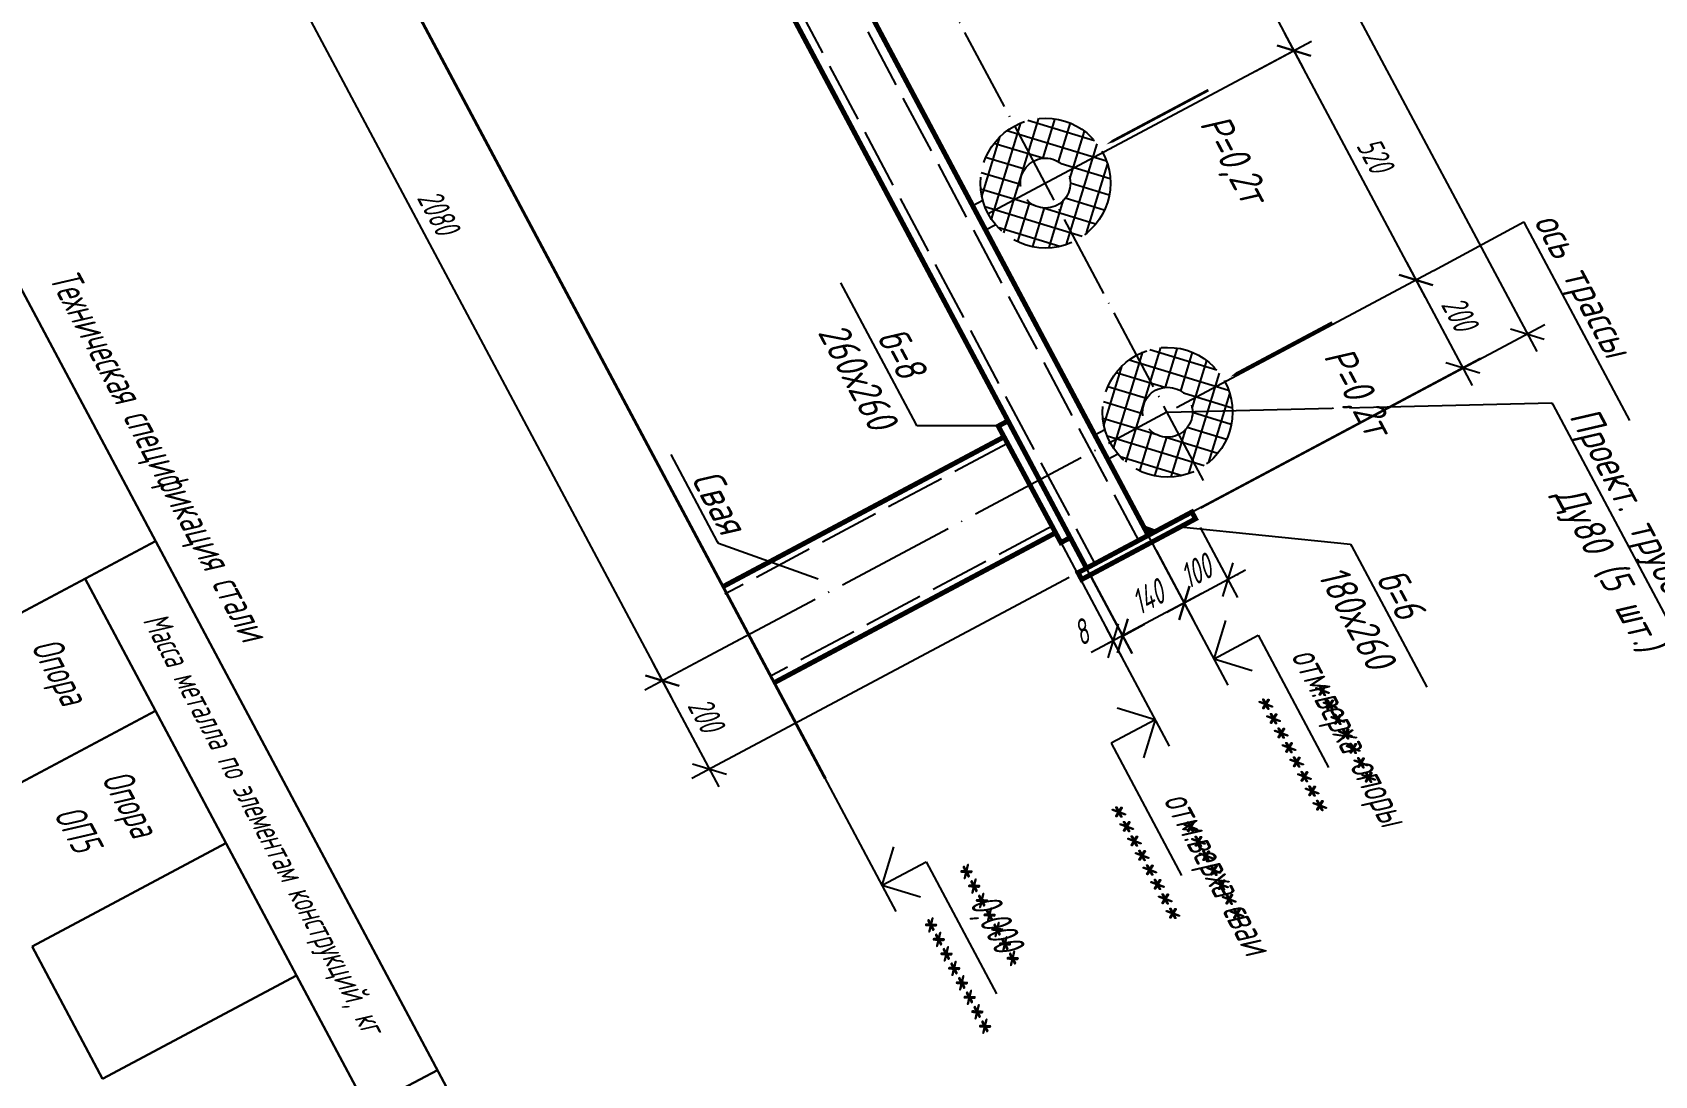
# Model space of a CAD drawing. Extents: x 5370511 to 5386565, y 1010429 to 1053793.
# Drawn here: x 5378869.3 to 5379031.8, y 1040820.3 to 1040924.8 of the extents above; entities that cross this region are included whole.
import ezdxf
from ezdxf import colors
from ezdxf.entities.mleader import LeaderData, LeaderLine
from ezdxf.enums import TextEntityAlignment as Align
from ezdxf.math import Vec2, Vec3

# ---------------------------------------------------------------- set-up
doc = ezdxf.new("R2010")
doc.units = 0
doc.header["$PDMODE"] = 32
doc.header["$PDSIZE"] = 0.3
doc.linetypes.add('ACAD_ISO02W100', pattern=[15, 12, -3])
doc.linetypes.add('ACAD_ISO04W100', pattern=[30, 24, -3, 0, -3])
doc.layers.get('0').update_dxf_attribs({"linetype": 'CONTINUOUS'})
doc.layers.get('DEFPOINTS').update_dxf_attribs({"linetype": 'CONTINUOUS'})
doc.layers.add('Строения', color=7, linetype='CONTINUOUS')
doc.styles.add('ГОСТ_НИПИ', font='gost_nipi.shx', dxfattribs={"oblique": 15})
doc.styles.add('ГОСТ_НИПИ_разм', font='gost_nipi.shx', dxfattribs={"width": 0.8, "oblique": 15, "height": 2.5})
doc.linetypes.add('земля', pattern='A,15,[35,ESKDSHAPES.SHX,S=1,R=0,X=0,Y=0],0.1', length=15.1)
doc.linetypes.add('Сварка1', pattern='A,2,[34,ESKDSHAPES.SHX,S=2,R=0,X=0,Y=0],0.1', length=2.1)
doc.linetypes.add('Сварка3', pattern='A,2,[33,ESKDSHAPES.SHX,S=2,R=0,X=0,Y=0],2', length=4)
doc.dimstyles.new('Лист М20', dxfattribs={"dimtxt": 2.5, "dimasz": 2.5, "dimexe": 2, "dimexo": 1, "dimgap": 1, "dimtad": 1, "dimdec": 0, "dimlfac": 20, "dimzin": 0, "dimdsep": 46, "dimtxsty": 'ГОСТ_НИПИ_разм', "dimblk": 'OBLIQUE', "dimcen": 0.09, "dimdle": 2, "dimaunit": 1, "dimadec": 0, "dimazin": 0, "dimtfac": 1, "dimtdec": 0, "dimtofl": 0, "dimtmove": 1, "dimatfit": 3, "dimldrblk": 'NONE', "dimfxl": 1, "dimtolj": 1, "dimtzin": 0, "dimarcsym": 0})

# ---------------------------------------------------------------- blocks, each defined once
blk = doc.blocks.new('*U805')
at = {"lineweight": 30}
for p, q in [((0, 0), (185, 0)), ((100, -30), (100, 0)), ((160, -8), (160, 0)), ((160, -8), (100, -8)), ((115, -30), (115, -8)), ((130, -30), (130, -8)), ((145, -30), (145, -8)), ((145, -30), (130, -30))]:
    blk.add_line(p, q, dxfattribs=at)
at = {"lineweight": 20, "style": 'ГОСТ_НИПИ'}
for s, insert, char_height, width, attachment_point in [('{\\W0.8;Техническая спецификация стали}', (92.5, 2.1), 3, 185, 8), ('{\\W0.8;Масса металла по элементам конструкций, кг}', (130, -4), 2.5, 60, 5)]:
    blk.add_mtext(s, dxfattribs=dict(at, insert=insert, char_height=char_height, width=width, attachment_point=attachment_point))
blk = doc.blocks.new('*U808')
at = {"ltscale": 100}
for p, q in [((0, 0), (0, 5)), ((0, 0), (-2.83, 2.83)), ((0, 0), (2.83, 2.83)), ((3, 0), (-14.68, 0))]:
    blk.add_line(p, q, dxfattribs=at)
at = {"color": 1, "ltscale": 0.35, "insert": (6.76, 9.9), "char_height": 3, "attachment_point": 1, "style": 'ГОСТ_НИПИ', "bg_fill": 3, "box_fill_scale": 1.5, "bg_fill_color": 256, "bg_fill_transparency": 0}
blk.add_mtext_dynamic_manual_height_columns('{\\C255;\\c16777215;*******}', width=12.6457, gutter_width=12.5, heights=[0], dxfattribs=at)
at = {"color": 1, "ltscale": 0.35, "insert": (5.31, 4.26), "char_height": 3, "attachment_point": 1, "style": 'ГОСТ_НИПИ'}
blk.add_mtext_dynamic_manual_height_columns('{\\C255;\\c16777215;********}', width=16.2559, gutter_width=12.5, heights=[3.52], dxfattribs=at)
at = {"style": 'ГОСТ_НИПИ', "oblique": 15, "width": 0.8}
blk.add_attdef('СУФФИКС', (5.39, 1.08), '', height=3, dxfattribs=at)
at = {"ltscale": 100}
blk.add_line((0, 5), (15, 5), dxfattribs=at)
at = {"style": 'ГОСТ_НИПИ', "oblique": 15, "width": 0.8}
blk.add_attdef('УРОВЕНЬ', text='', height=3, rotation=360, dxfattribs=at).set_placement((13.17, 7.98, -1), align=Align.MIDDLE)
blk = doc.blocks.new('_None')
blk = doc.blocks.new('_Oblique')
at = {"color": 0, "linetype": 'ByBlock', "lineweight": -2}
blk.add_line((-0.5, -0.5), (0.5, 0.5), dxfattribs=at)
blk = doc.blocks.new('*D945')
at = {"color": 0, "lineweight": -2, "transparency": 16777216}
for p, q in [((5378965.02, 1040906.67), (5378997.4, 1040923.93)), ((5379008.81, 1040898.26), (5378994.7, 1040924.75)), ((5378983.87, 1040887.24), (5379009.63, 1040900.96))]:
    blk.add_line(p, q, dxfattribs=at)
at = {"layer": 'DEFPOINTS', "color": 0, "lineweight": 15, "transparency": 16777216}
for p in [(5378995.64, 1040922.98), (5378964.13, 1040906.2), (5378982.99, 1040886.77)]:
    blk.add_point(p, dxfattribs=at)
at = {"color": 0, "lineweight": -2, "transparency": 16777216, "xscale": 2.5, "yscale": 2.5, "zscale": 2.5}
for p, rotation in [((5378995.64, 1040922.98), 118.0491553040555), ((5379007.87, 1040900.02), 298.0491553040555)]:
    blk.add_blockref('_Oblique', p, dxfattribs=dict(at, rotation=rotation))
at = {"color": 0, "transparency": 16777216, "insert": (5379003.74, 1040912.56), "char_height": 2.5, "attachment_point": 5, "rotation": 298.0492, "style": 'ГОСТ_НИПИ_разм'}
blk.add_mtext('\\A1;520', dxfattribs=at)
blk = doc.blocks.new('*D946')
at = {"color": 0, "lineweight": -2, "transparency": 16777216}
for p, q in [((5378983.87, 1040887.24), (5379009.63, 1040900.96)), ((5379006.93, 1040901.79), (5379013.5, 1040889.46)), ((5378981.94, 1040874.91), (5379014.32, 1040892.17))]:
    blk.add_line(p, q, dxfattribs=at)
at = {"layer": 'DEFPOINTS', "color": 0, "lineweight": 15, "transparency": 16777216}
for p in [(5379012.56, 1040891.23), (5378982.99, 1040886.77), (5378981.05, 1040874.44)]:
    blk.add_point(p, dxfattribs=at)
at = {"color": 0, "lineweight": -2, "transparency": 16777216, "xscale": 2.5, "yscale": 2.5, "zscale": 2.5}
for p, rotation in [((5379007.87, 1040900.02), 118.0491553040555), ((5379012.56, 1040891.23), 298.0491553040555)]:
    blk.add_blockref('_Oblique', p, dxfattribs=dict(at, rotation=rotation))
at = {"color": 0, "transparency": 16777216, "insert": (5379012.2, 1040896.68), "char_height": 2.5, "attachment_point": 5, "rotation": 298.0492, "style": 'ГОСТ_НИПИ_разм'}
blk.add_mtext('\\A1;200', dxfattribs=at)
blk = doc.blocks.new('*U806')
at = {"ltscale": 100}
for p, q in [((0, 0), (-2.83, 2.83)), ((0, 0), (2.83, 2.83)), ((-3, 0), (25.64, 0))]:
    blk.add_line(p, q, dxfattribs=at)
at = {"color": 1, "ltscale": 0.35, "insert": (-2.26, 9.9), "char_height": 3, "attachment_point": 3, "style": 'ГОСТ_НИПИ', "bg_fill": 3, "box_fill_scale": 1.5, "bg_fill_color": 256, "bg_fill_transparency": 0}
blk.add_mtext_dynamic_manual_height_columns('{\\C255;\\c16777215;*******}', width=12.6457, gutter_width=12.5, heights=[0], dxfattribs=at)
at = {"color": 1, "ltscale": 0.35, "insert": (-5.31, 4.26), "char_height": 3, "attachment_point": 3, "style": 'ГОСТ_НИПИ'}
blk.add_mtext_dynamic_manual_height_columns('{\\C255;\\c16777215;********}', width=16.2559, gutter_width=12.5, heights=[3.52], dxfattribs=at)
at = {"style": 'ГОСТ_НИПИ', "oblique": 15, "width": 0.8}
blk.add_attdef('СУФФИКС', (-5.39, 1.08), '', height=3, dxfattribs=at)
at = {"ltscale": 100}
for p, q in [((0, 5), (-15, 5)), ((0, 0), (0, 5))]:
    blk.add_line(p, q, dxfattribs=at)
at = {"style": 'ГОСТ_НИПИ', "oblique": 15, "width": 0.8}
blk.add_attdef('УРОВЕНЬ', text='', height=3, dxfattribs=at).set_placement((-8.67, 7.98, -1), align=Align.MIDDLE)
blk = doc.blocks.new('*D948')
at = {"color": 0, "lineweight": -2, "transparency": 16777216}
for p, q in [((5378924.53, 1040984.79), (5378962.46, 1041005)), ((5378959.75, 1041005.82), (5379019.95, 1040892.84)), ((5378986.33, 1040877.2), (5379020.77, 1040895.55))]:
    blk.add_line(p, q, dxfattribs=at)
at = {"layer": 'DEFPOINTS', "color": 0, "lineweight": 15, "transparency": 16777216}
for p in [(5378923.64, 1040984.32), (5379019.01, 1040894.61), (5378985.45, 1040876.73)]:
    blk.add_point(p, dxfattribs=at)
at = {"color": 0, "lineweight": -2, "transparency": 16777216, "xscale": 2.5, "yscale": 2.5, "zscale": 2.5}
for p, rotation in [((5378960.69, 1041004.06), 118.0491553040555), ((5379019.01, 1040894.61), 298.0491553040555)]:
    blk.add_blockref('_Oblique', p, dxfattribs=dict(at, rotation=rotation))
at = {"color": 0, "transparency": 16777216, "insert": (5378991.84, 1040950.39), "char_height": 2.5, "attachment_point": 5, "rotation": 298.0492, "style": 'ГОСТ_НИПИ_разм'}
blk.add_mtext('\\A1;2480', dxfattribs=at)
blk = doc.blocks.new('*D949')
at = {"color": 0, "lineweight": -2, "transparency": 16777216}
for p, q in [((5378986.26, 1040875.21), (5378989.98, 1040868.23)), ((5378981.89, 1040872.88), (5378985.6, 1040865.9)), ((5378990.8, 1040870.94), (5378982.9, 1040866.73))]:
    blk.add_line(p, q, dxfattribs=at)
at = {"layer": 'DEFPOINTS', "color": 0, "lineweight": 15, "transparency": 16777216}
for p in [(5378985.79, 1040876.09), (5378981.41, 1040873.76), (5378984.66, 1040867.67)]:
    blk.add_point(p, dxfattribs=at)
at = {"color": 0, "lineweight": -2, "transparency": 16777216, "xscale": 2.5, "yscale": 2.5, "zscale": 2.5}
for p, rotation in [((5378989.04, 1040870), 28.04915530994217), ((5378984.66, 1040867.67), 208.0491553099422)]:
    blk.add_blockref('_Oblique', p, dxfattribs=dict(at, rotation=rotation))
at = {"color": 0, "transparency": 16777216, "insert": (5378985.79, 1040870.82), "char_height": 2.5, "attachment_point": 5, "rotation": 28.0492, "style": 'ГОСТ_НИПИ_разм'}
blk.add_mtext('\\A1;100', dxfattribs=at)
blk = doc.blocks.new('*D950')
at = {"color": 0, "lineweight": -2, "transparency": 16777216}
for p, q in [((5378981.89, 1040872.88), (5378985.6, 1040865.9)), ((5378975.35, 1040870.27), (5378979.43, 1040862.61)), ((5378986.43, 1040868.61), (5378976.72, 1040863.44))]:
    blk.add_line(p, q, dxfattribs=at)
at = {"layer": 'DEFPOINTS', "color": 0, "lineweight": 15, "transparency": 16777216}
for p in [(5378981.41, 1040873.76), (5378974.87, 1040871.15), (5378978.49, 1040864.38)]:
    blk.add_point(p, dxfattribs=at)
at = {"color": 0, "lineweight": -2, "transparency": 16777216, "xscale": 2.5, "yscale": 2.5, "zscale": 2.5}
for p, rotation in [((5378984.66, 1040867.67), 28.04915530994217), ((5378978.49, 1040864.38), 208.0491553099422)]:
    blk.add_blockref('_Oblique', p, dxfattribs=dict(at, rotation=rotation))
at = {"color": 0, "transparency": 16777216, "insert": (5378980.96, 1040868.24), "char_height": 2.5, "attachment_point": 5, "rotation": 28.0492, "style": 'ГОСТ_НИПИ_разм'}
blk.add_mtext('\\A1;140', dxfattribs=at)
blk = doc.blocks.new('*U807')
at = {"ltscale": 100}
for p, q in [((3, 0), (-10.45, 0)), ((0, 0), (-2.83, -2.83)), ((0, 0), (0, -5)), ((0, 0), (2.83, -2.83))]:
    blk.add_line(p, q, dxfattribs=at)
at = {"color": 1, "ltscale": 0.35, "insert": (10, -0.1), "char_height": 3, "attachment_point": 1, "style": 'ГОСТ_НИПИ', "bg_fill": 3, "box_fill_scale": 1.5, "bg_fill_color": 256, "bg_fill_transparency": 0}
blk.add_mtext_dynamic_manual_height_columns('{\\C255;\\c16777215;*******}', width=12.6457, gutter_width=12.5, heights=[0], dxfattribs=at)
at = {"color": 1, "ltscale": 0.35, "insert": (5.31, -5.74), "char_height": 3, "attachment_point": 1, "style": 'ГОСТ_НИПИ'}
blk.add_mtext_dynamic_manual_height_columns('{\\C255;\\c16777215;********}', width=16.2559, gutter_width=12.5, heights=[3.52], dxfattribs=at)
at = {"style": 'ГОСТ_НИПИ', "oblique": 15, "width": 0.8}
blk.add_attdef('СУФФИКС', (5.39, -8.92), '', height=3, dxfattribs=at)
at = {"ltscale": 100}
blk.add_line((0, -5), (15, -5), dxfattribs=at)
at = {"style": 'ГОСТ_НИПИ', "oblique": 15, "width": 0.8}
blk.add_attdef('УРОВЕНЬ', text='', height=3, rotation=360, dxfattribs=at).set_placement((16.41, -2.02, -1), align=Align.MIDDLE)
blk = doc.blocks.new('*D951')
at = {"color": 0, "lineweight": -2, "transparency": 16777216}
for p, q in [((5378891.26, 1040955.79), (5378881.74, 1040950.72)), ((5378882.56, 1040953.42), (5378933.34, 1040858.11)), ((5378940.16, 1040864.01), (5378930.64, 1040858.94))]:
    blk.add_line(p, q, dxfattribs=at)
at = {"layer": 'DEFPOINTS', "color": 0, "lineweight": 15, "transparency": 16777216}
for p in [(5378892.14, 1040956.26), (5378941.04, 1040864.48), (5378932.4, 1040859.88)]:
    blk.add_point(p, dxfattribs=at)
at = {"color": 0, "lineweight": -2, "transparency": 16777216, "xscale": 2.5, "yscale": 2.5, "zscale": 2.5}
for p, rotation in [((5378883.5, 1040951.66), 118.0491553040555), ((5378932.4, 1040859.88), 298.0491553040555)]:
    blk.add_blockref('_Oblique', p, dxfattribs=dict(at, rotation=rotation))
at = {"color": 0, "transparency": 16777216, "insert": (5378909.94, 1040906.83), "char_height": 2.5, "attachment_point": 5, "rotation": 298.0492, "style": 'ГОСТ_НИПИ_разм'}
blk.add_mtext('\\A1;2080', dxfattribs=at)
blk = doc.blocks.new('*D952')
at = {"color": 0, "lineweight": -2, "transparency": 16777216}
for p, q in [((5378971.4, 1040875.41), (5378978.49, 1040862.11)), ((5378972.31, 1040875.9), (5378979.4, 1040862.6)), ((5378978.46, 1040864.36), (5378980.67, 1040865.54)), ((5378977.55, 1040863.88), (5378975.34, 1040862.7))]:
    blk.add_line(p, q, dxfattribs=at)
at = {"layer": 'DEFPOINTS', "color": 0, "lineweight": 15, "transparency": 16777216}
for p in [(5378970.93, 1040876.3), (5378971.84, 1040876.79), (5378977.55, 1040863.88)]:
    blk.add_point(p, dxfattribs=at)
at = {"color": 0, "lineweight": -2, "transparency": 16777216, "xscale": 2.5, "yscale": 2.5, "zscale": 2.5}
for p, rotation in [((5378977.55, 1040863.88), 28.04915530994217), ((5378978.46, 1040864.36), 208.0491553099422)]:
    blk.add_blockref('_Oblique', p, dxfattribs=dict(at, rotation=rotation))
at = {"color": 0, "transparency": 16777216, "insert": (5378974.28, 1040864.69), "char_height": 2.5, "attachment_point": 5, "rotation": 28.0492, "style": 'ГОСТ_НИПИ_разм'}
blk.add_mtext('\\A1;8', dxfattribs=at)
blk = doc.blocks.new('*D954')
at = {"color": 0, "lineweight": -2, "transparency": 16777216}
for p, q in [((5378973.14, 1040870.23), (5378935.35, 1040850.09)), ((5378940.16, 1040864.01), (5378930.64, 1040858.94)), ((5378931.46, 1040861.64), (5378938.06, 1040849.27))]:
    blk.add_line(p, q, dxfattribs=at)
at = {"layer": 'DEFPOINTS', "color": 0, "lineweight": 15, "transparency": 16777216}
for p in [(5378974.03, 1040870.7), (5378941.04, 1040864.48), (5378937.12, 1040851.03)]:
    blk.add_point(p, dxfattribs=at)
at = {"color": 0, "lineweight": -2, "transparency": 16777216, "xscale": 2.5, "yscale": 2.5, "zscale": 2.5}
for p, rotation in [((5378932.4, 1040859.88), 118.0491553040555), ((5378937.12, 1040851.03), 298.0491553040555)]:
    blk.add_blockref('_Oblique', p, dxfattribs=dict(at, rotation=rotation))
at = {"color": 0, "transparency": 16777216, "insert": (5378936.74, 1040856.51), "char_height": 2.5, "attachment_point": 5, "rotation": 298.0492, "style": 'ГОСТ_НИПИ_разм'}
blk.add_mtext('\\A1;200', dxfattribs=at)
blk = doc.blocks.new('*D957')
at = {"color": 0, "lineweight": -2, "transparency": 16777216}
for p, q in [((5378982.48, 1040947.68), (5378996.58, 1040921.22)), ((5378979.57, 1040943.86), (5378985.18, 1040946.86)), ((5378991.78, 1040920.93), (5378997.4, 1040923.93))]:
    blk.add_line(p, q, dxfattribs=at)
at = {"layer": 'DEFPOINTS', "color": 0, "lineweight": 15, "transparency": 16777216}
for p in [(5378978.68, 1040943.39), (5378995.64, 1040922.98), (5378990.9, 1040920.46)]:
    blk.add_point(p, dxfattribs=at)
at = {"color": 0, "lineweight": -2, "transparency": 16777216, "xscale": 2.5, "yscale": 2.5, "zscale": 2.5}
for p, rotation in [((5378983.42, 1040945.92), 118.0491553040555), ((5378995.64, 1040922.98), 298.0491553040555)]:
    blk.add_blockref('_Oblique', p, dxfattribs=dict(at, rotation=rotation))
at = {"color": 0, "transparency": 16777216, "insert": (5378991.51, 1040935.51), "char_height": 2.5, "attachment_point": 5, "rotation": 298.0492, "style": 'ГОСТ_НИПИ_разм'}
blk.add_mtext('\\A1;520', dxfattribs=at)

msp = doc.modelspace()

# ---------------------------------------------------------------- hatches: boundary and pattern name
h = msp.add_hatch()
h.set_pattern_fill('ANSI37', color=253, scale=0.5, angle=-61.95084)
h.set_pattern_definition([(343.049155, (5380573.0843, 1043447.5576), (0.4628375, 1.5185314), []), (73.049155, (5380573.0843, 1043447.5576), (-1.5185314, 0.4628375), [])])
h.paths.add_polyline_path([(5378967.686, 1040915.476, 1), (5378973.799, 1040904.003, 1)])
h.paths.add_polyline_path([(5378971.918, 1040907.533, -1), (5378969.566, 1040911.946, -1)], flags=16)

# ---------------------------------------------------------------- linework, layer by layer
at = {"linetype": 'ACAD_ISO02W100', "ltscale": 0.5}
msp.add_line((5378966.97, 1040883.644), (5378938.648, 1040868.538), dxfattribs=at)
msp.add_lwpolyline([(5378917.403, 1040980.993), (5378975.695, 1040871.588)], dxfattribs=at)
at = {"ltscale": 0.35}
for points in [[(5378976.859, 1040913.578, 0, 2.256, 0), (5378982.296, 1040916.475, 0.275, 0.275, 0), (5378987.079, 1040919.023, 0.275, 0.275, 0)], [(5378989.259, 1040890.305, 0, 2.256, 0), (5378994.696, 1040893.202, 0.275, 0.275, 0), (5378999.479, 1040895.75, 0.275, 0.275, 0)]]:
    msp.add_lwpolyline(points, format="xyseb", dxfattribs=at)
at = {"color": 253}
for points in [[(5378964.487, 1040907.972), (5378963.473, 1040907.432)], [(5378965.786, 1040905.533), (5378964.773, 1040904.993)], [(5378976.722, 1040885.013), (5378975.709, 1040884.473)], [(5378978.022, 1040882.574), (5378977.008, 1040882.034)]]:
    msp.add_lwpolyline(points, dxfattribs=at)
at = {"linetype": 'Сварка3', "ltscale": 0.4}
for points in [[(5378973.218, 1040874.198), (5378966.99, 1040885.887)], [(5378966.715, 1040884.122), (5378971.935, 1040874.41)]]:
    msp.add_lwpolyline(points, dxfattribs=at)
at = {"color": 253, "linetype": 'ACAD_ISO02W100', "ltscale": 0.5}
for centre, radius in [((5378970.759, 1040909.711), 6.5), ((5378970.759, 1040909.711), 2.5), ((5378982.985, 1040886.765), 2.5)]:
    msp.add_circle(centre, radius, dxfattribs=at)
at = {"layer": 'Строения', "const_width": 0.5}
for points in [[(5378966.948, 1040885.864), (5378966.037, 1040885.378), (5378972.307, 1040873.712), (5378973.218, 1040874.198)], [(5378966.619, 1040884.298), (5378938.46, 1040869.295)]]:
    msp.add_lwpolyline(points, dxfattribs=at)

# ---------------------------------------------------------------- block references
at = {"rotation": 298.0491553101125}
msp.add_blockref('*U805', (5378834.635, 1040962.109), dxfattribs=at)
at = {"linetype": 'ACAD_ISO02W100', "rotation": 298.0491553101125}
msp.add_blockref('*U808', (5378987.641, 1040862.078), dxfattribs=at).add_auto_attribs({'УРОВЕНЬ': 'отм.верха опоры'})
at = {"layer": 'Строения'}
ref = msp.add_blockref('*U806', (5378954.405, 1040839.408), dxfattribs=dict(at, xscale=-1, rotation=298.0491553101125))
ref.add_attrib('УРОВЕНЬ', '0,000', dxfattribs={"layer": '0', "height": 3, "rotation": 298.04916, "style": 'ГОСТ_НИПИ', "oblique": 15, "width": 0.8}).set_placement((5378965.525, 1040835.512, -1), align=Align.MIDDLE)

# ---------------------------------------------------------------- texts
at = {"style": 'ГОСТ_НИПИ', "oblique": 15, "width": 0.8}
for s, p in [('Опора', (5378869.14, 1040863.286)), ('Опора', (5378876.194, 1040850.047)), ('ОП5', (5378871.418, 1040846.492))]:
    msp.add_text(s, height=3, rotation=298.04916, dxfattribs=at).set_placement(p)

# ---------------------------------------------------------------- dimensions: what is measured, and where the dimension line sits
for base, p1, p2, picture, middle in [((5378932.402, 1040859.88), (5378892.144, 1040956.262), (5378941.044, 1040864.485), '*D951', (5378909.937, 1040906.826)), ((5378995.636, 1040922.985), (5378978.683, 1040943.394), (5378990.902, 1040920.462), '*D957', (5378991.513, 1040935.508))]:
    dim = msp.add_linear_dim(base=base, p1=p1, p2=p2, angle=298.04916, dimstyle='Лист М20')
    dim.commit()
    dim.dimension.update_dxf_attribs({"geometry": picture, "text_midpoint": middle})

# ---------------------------------------------------------------- leaders
ml = msp.add_multileader_mtext('Standard')
ml.set_content('ось трассы', color=256, style='ГОСТ_НИПИ')
ml.set_leader_properties()
ml.set_arrow_properties(name='NONE')
ml.build(insert=Vec2(0, 0))
ml.multileader.update_dxf_attribs({"text_left_attachment_type": 6, "text_right_attachment_type": 6, "dogleg_length": 0.2, "arrow_head_size": 0.2})
ctx = ml.context
ctx.base_point, ctx.char_height, ctx.arrow_head_size, ctx.landing_gap_size, ctx.plane_origin, ctx.plane_x_axis, ctx.plane_y_axis = Vec3(5379018.743, 1040905.662), 3, 0.2, 0.2, Vec3(5378984.76, 1040950.031), Vec3(0.4702289, -0.8825445), Vec3(0.8825445, 0.4702289)
ctx.left_attachment, ctx.right_attachment = 6, 6
notes = []
notes.append((ctx, [(0, (1, 1, 0), (5379018.649, 1040905.838), (0.4702289, -0.8825445), 0.2, [(0, [(5379009.635, 1040900.964)], 0, [])])]))
ctx.mtext.insert, ctx.mtext.text_direction, ctx.mtext.rotation, ctx.mtext.flow_direction = Vec3(5379022.241, 1040907.299), Vec3(0.4702289, -0.8825445), 5.2019391, 5
ml = msp.add_multileader_mtext('Standard')
ml.set_content('б=8\\P260х260', color=256, style='ГОСТ_НИПИ')
ml.set_leader_properties()
ml.set_arrow_properties(name='NONE')
ml.build(insert=Vec2(0, 0))
ml.multileader.update_dxf_attribs({"text_left_attachment_type": 6, "text_right_attachment_type": 6, "dogleg_length": 0.2, "arrow_head_size": 0.2})
ctx = ml.context
ctx.base_point, ctx.char_height, ctx.arrow_head_size, ctx.landing_gap_size, ctx.plane_origin, ctx.plane_x_axis, ctx.plane_y_axis = Vec3(5378949.641, 1040900.88), 3, 0.2, 0.2, Vec3(5378983.269, 1040894.768), Vec3(0.4702289, -0.8825445), Vec3(0.8825445, 0.4702289)
ctx.left_attachment, ctx.right_attachment, ctx.text_align_type = 6, 6, 1
notes.append((ctx, [(0, (1, 1, 0), (5378957.894, 1040885.39), (-0.4702289, 0.8825445), 0.2, [(0, [(5378966.079, 1040885.401)], 0, [])])]))
ctx.mtext.insert, ctx.mtext.text_direction, ctx.mtext.rotation, ctx.mtext.alignment, ctx.mtext.flow_direction = Vec3(5378957.664, 1040893.479), Vec3(0.4702289, -0.8825445), 5.2019391, 2, 5
ml = msp.add_multileader_mtext('Standard')
ml.set_content('Свая', color=256, style='ГОСТ_НИПИ')
ml.set_leader_properties()
ml.set_arrow_properties(name='NONE')
ml.build(insert=Vec2(0, 0))
ml.multileader.update_dxf_attribs({"text_left_attachment_type": 6, "text_right_attachment_type": 6, "dogleg_length": 0.2, "arrow_head_size": 0.2})
ctx = ml.context
ctx.base_point, ctx.char_height, ctx.arrow_head_size, ctx.landing_gap_size, ctx.plane_origin, ctx.plane_x_axis, ctx.plane_y_axis = Vec3(5378933.715, 1040881.697), 3, 0.2, 0.2, Vec3(5378889.898, 1040846.985), Vec3(0.4702289, -0.8825445), Vec3(0.8825445, 0.4702289)
ctx.left_attachment, ctx.right_attachment, ctx.text_align_type = 6, 6, 2
notes.append((ctx, [(0, (1, 1, 0), (5378938.015, 1040873.626), (-0.4702289, 0.8825445), 0.2, [(0, [(5378948.011, 1040870.056)], 0, [])])]))
ctx.mtext.insert, ctx.mtext.text_direction, ctx.mtext.rotation, ctx.mtext.alignment, ctx.mtext.flow_direction = Vec3(5378941.004, 1040875.672), Vec3(0.4702289, -0.8825445), 5.2019391, 3, 5
for ctx, leaders in notes:
    for number, flags, end, landing, length, lines in leaders:
        leader = LeaderData()
        leader.index, (leader.has_last_leader_line, leader.has_dogleg_vector, leader.attachment_direction) = number, flags
        leader.last_leader_point, leader.dogleg_vector, leader.dogleg_length = Vec3(end), Vec3(landing), length
        for number, points, colour, breaks in lines:
            line = LeaderLine()
            line.index, line.vertices, line.color, line.breaks = number, Vec3.list(points), colors.encode_raw_color(colour), breaks
            leader.lines.append(line)
        ctx.leaders.append(leader)

# ---------------------------------------------------------------- next in the draw order: hatches: boundary and pattern name
h = msp.add_hatch()
h.set_pattern_fill('ANSI37', color=253, scale=0.5, angle=-61.95084)
h.set_pattern_definition([(343.049155, (5380585.3199, 1043424.5979), (0.4628375, 1.5185314), []), (73.049155, (5380585.3199, 1043424.5979), (-1.5185314, 0.4628375), [])])
h.paths.add_polyline_path([(5378979.921, 1040892.516, 1), (5378986.034, 1040881.043, 1)])
h.paths.add_polyline_path([(5378984.153, 1040884.573, -1), (5378981.802, 1040888.986, -1)], flags=16)

# ---------------------------------------------------------------- next in the draw order: linework, layer by layer
at = {"linetype": 'ACAD_ISO04W100', "ltscale": 0.5}
msp.add_line((5378937.098, 1040862.394), (5378982.932, 1040886.798), dxfattribs=at)
at = {"linetype": 'ACAD_ISO02W100', "ltscale": 0.5}
msp.add_line((5378971.425, 1040875.349), (5378943.367, 1040860.415), dxfattribs=at)
at = {"linetype": 'Сварка1', "ltscale": 0.5}
msp.add_line((5378981.053, 1040874.443), (5378974.875, 1040871.151), dxfattribs=at)
at = {"ltscale": 0.5}
msp.add_line((5378990, 1040870.409), (5378989.983, 1040870.442), dxfattribs=at)
at = {"linetype": 'ACAD_ISO02W100', "ltscale": 0.5}
msp.add_lwpolyline([(5378924.746, 1040977.797), (5378980.088, 1040873.929)], dxfattribs=at)
at = {"linetype": 'земля', "const_width": 0.3}
msp.add_lwpolyline([(5378885.762, 1040968.241), (5378948.714, 1040850.09)], dxfattribs=at)
at = {"ltscale": 0.5, "const_width": 0.5}
msp.add_lwpolyline([(5378980.664, 1040875.173), (5378981.724, 1040874.785)], dxfattribs=at)
at = {"color": 253, "linetype": 'ACAD_ISO02W100', "ltscale": 0.5}
msp.add_circle((5378982.985, 1040886.765), 6.5, dxfattribs=at)
at = {"layer": 'Строения', "const_width": 0.5}
for points in [[(5378922.761, 1040983.848), (5378922.761, 1040983.848), (5378916.583, 1040980.556), (5378974.875, 1040871.151), (5378981.053, 1040874.443), (5378925.711, 1040978.311)], [(5378971.777, 1040874.696), (5378943.723, 1040859.748)]]:
    msp.add_lwpolyline(points, dxfattribs=at)
msp.add_lwpolyline([(5378974.025, 1040870.699), (5378974.388, 1040870.019), (5378985.787, 1040876.093), (5378985.425, 1040876.773)], close=True, dxfattribs=at)

# ---------------------------------------------------------------- next in the draw order: texts
at = {"ltscale": 0.35, "insert": (5378988.802, 1040917.061), "char_height": 3, "width": 16.32412, "attachment_point": 1, "rotation": 298.04916, "style": 'ГОСТ_НИПИ', "bg_fill": 3, "box_fill_scale": 1.5, "bg_fill_color": 256, "bg_fill_transparency": 0}
msp.add_mtext('Р=0,2т', dxfattribs=at)

# ---------------------------------------------------------------- next in the draw order: dimensions: what is measured, and where the dimension line sits
dim = msp.add_linear_dim(base=(5378984.663, 1040867.667), p1=(5378985.787, 1040876.093), p2=(5378981.415, 1040873.763), angle=28.04916, text='100', dimstyle='Лист М20')
dim.commit()
dim.dimension.update_dxf_attribs({"geometry": '*D949', "text_midpoint": (5378986.849, 1040868.832), "dimtype": 160})
dim = msp.add_linear_dim(base=(5378978.485, 1040864.376), p1=(5378981.415, 1040873.763), p2=(5378974.875, 1040871.151), angle=28.04916, dimstyle='Лист М20')
dim.commit()
dim.dimension.update_dxf_attribs({"geometry": '*D950', "text_midpoint": (5378982.015, 1040866.256), "dimtype": 160})

# ---------------------------------------------------------------- next in the draw order: leaders
ml = msp.add_multileader_mtext('Standard')
ml.set_content('б=6\\P180х260', color=256, style='ГОСТ_НИПИ')
ml.set_leader_properties()
ml.set_arrow_properties(name='NONE')
ml.build(insert=Vec2(0, 0))
ml.multileader.update_dxf_attribs({"text_left_attachment_type": 6, "text_right_attachment_type": 6, "dogleg_length": 0.2, "arrow_head_size": 0.2})
ctx = ml.context
ctx.base_point, ctx.char_height, ctx.arrow_head_size, ctx.landing_gap_size, ctx.plane_origin, ctx.plane_x_axis, ctx.plane_y_axis = Vec3(5379001.406, 1040873.376), 3, 0.2, 0.2, Vec3(5379013.064, 1040897.341), Vec3(0.4702289, -0.8825445), Vec3(0.8825445, 0.4702289)
ctx.left_attachment, ctx.right_attachment, ctx.text_align_type = 6, 6, 1
notes = []
notes.append((ctx, [(1, (1, 1, 0), (5379001.312, 1040873.553), (0.4702289, -0.8825445), 0.2, [(0, [(5378984.272, 1040875.286)], 0, [])])]))
ctx.mtext.insert, ctx.mtext.text_direction, ctx.mtext.rotation, ctx.mtext.alignment, ctx.mtext.flow_direction = Vec3(5379007.633, 1040869.345), Vec3(0.4702289, -0.8825445), 5.2019391, 2, 5
for ctx, leaders in notes:
    for number, flags, end, landing, length, lines in leaders:
        leader = LeaderData()
        leader.index, (leader.has_last_leader_line, leader.has_dogleg_vector, leader.attachment_direction) = number, flags
        leader.last_leader_point, leader.dogleg_vector, leader.dogleg_length = Vec3(end), Vec3(landing), length
        for number, points, colour, breaks in lines:
            line = LeaderLine()
            line.index, line.vertices, line.color, line.breaks = number, Vec3.list(points), colors.encode_raw_color(colour), breaks
            leader.lines.append(line)
        ctx.leaders.append(leader)

# ---------------------------------------------------------------- next in the draw order: linework, layer by layer
at = {"linetype": 'ACAD_ISO04W100', "ltscale": 0.35}
msp.add_line((5378986.578, 1040879.947), (5378934.082, 1040978.55), dxfattribs=at)

# ---------------------------------------------------------------- next in the draw order: block references
at = {"linetype": 'ACAD_ISO02W100', "rotation": 298.0491553101125}
msp.add_blockref('*U807', (5378981.757, 1040855.977), dxfattribs=at).add_auto_attribs({'УРОВЕНЬ': 'отм.верха сваи'})

# ---------------------------------------------------------------- next in the draw order: dimensions: what is measured, and where the dimension line sits
dim = msp.add_linear_dim(base=(5379019.008, 1040894.609), p1=(5378923.643, 1040984.318), p2=(5378985.449, 1040876.728), angle=298.04916, dimstyle='Лист М20')
dim.commit()
dim.dimension.update_dxf_attribs({"geometry": '*D948', "text_midpoint": (5378989.85, 1040949.334), "dimtype": 160})
dim = msp.add_linear_dim(base=(5378995.636, 1040922.985), p1=(5378982.985, 1040886.765), p2=(5378964.133, 1040906.199), angle=298.04916, dimstyle='Лист М20')
dim.commit()
dim.dimension.update_dxf_attribs({"geometry": '*D945', "text_midpoint": (5379003.739, 1040912.562)})
dim = msp.add_linear_dim(base=(5379012.556, 1040891.228), p1=(5378982.985, 1040886.765), p2=(5378981.053, 1040874.443), angle=118.04916, text='200', dimstyle='Лист М20')
dim.commit()
dim.dimension.update_dxf_attribs({"geometry": '*D946', "text_midpoint": (5379010.213, 1040895.626), "dimtype": 160})

# ---------------------------------------------------------------- next in the draw order: dimensions: what is measured, and where the dimension line sits
dim = msp.add_linear_dim(base=(5378977.548, 1040863.876), p1=(5378971.84, 1040876.785), p2=(5378970.931, 1040876.295), angle=28.04916, text='8', dimstyle='Лист М20')
dim.commit()
dim.dimension.update_dxf_attribs({"geometry": '*D952', "text_midpoint": (5378975.341, 1040862.7), "dimtype": 160})
dim = msp.add_linear_dim(base=(5378937.115, 1040851.033), p1=(5378941.044, 1040864.485), p2=(5378974.025, 1040870.699), angle=298.04916, dimstyle='Лист М20')
dim.commit()
dim.dimension.update_dxf_attribs({"geometry": '*D954', "text_midpoint": (5378936.744, 1040856.514)})

# ---------------------------------------------------------------- next in the draw order: leaders
ml = msp.add_multileader_mtext('Standard')
ml.set_content('Проект. трубопровод \\PДу80 (5 шт.)', color=256, style='ГОСТ_НИПИ')
ml.set_leader_properties()
ml.set_arrow_properties(name='NONE')
ml.build(insert=Vec2(0, 0))
ml.multileader.update_dxf_attribs({"text_left_attachment_type": 6, "text_right_attachment_type": 6, "dogleg_length": 0.2, "arrow_head_size": 0.2})
ctx = ml.context
ctx.base_point, ctx.char_height, ctx.arrow_head_size, ctx.landing_gap_size, ctx.plane_origin, ctx.plane_x_axis, ctx.plane_y_axis = Vec3(5379021.551, 1040887.54), 3, 0.2, 0.2, Vec3(5379007.05, 1040829.669), Vec3(0.4702289, -0.8825445), Vec3(0.8825445, 0.4702289)
ctx.left_attachment, ctx.right_attachment, ctx.text_align_type = 6, 6, 1
notes = []
notes.append((ctx, [(1, (1, 1, 0), (5379021.457, 1040887.716), (0.4702289, -0.8825445), 0.2, [(0, [(5378982.978, 1040886.78)], 0, [])])]))
ctx.mtext.insert, ctx.mtext.text_direction, ctx.mtext.rotation, ctx.mtext.alignment, ctx.mtext.flow_direction = Vec3(5379033.009, 1040874.238), Vec3(0.4702289, -0.8825445), 5.2019391, 2, 5
for ctx, leaders in notes:
    for number, flags, end, landing, length, lines in leaders:
        leader = LeaderData()
        leader.index, (leader.has_last_leader_line, leader.has_dogleg_vector, leader.attachment_direction) = number, flags
        leader.last_leader_point, leader.dogleg_vector, leader.dogleg_length = Vec3(end), Vec3(landing), length
        for number, points, colour, breaks in lines:
            line = LeaderLine()
            line.index, line.vertices, line.color, line.breaks = number, Vec3.list(points), colors.encode_raw_color(colour), breaks
            leader.lines.append(line)
        ctx.leaders.append(leader)

# ---------------------------------------------------------------- next in the draw order: texts
at = {"ltscale": 0.35, "insert": (5379001.202, 1040893.788), "char_height": 3, "width": 4.32412, "attachment_point": 1, "rotation": 298.04916, "style": 'ГОСТ_НИПИ', "bg_fill": 3, "box_fill_scale": 1.5, "bg_fill_color": 256, "bg_fill_transparency": 0}
msp.add_mtext('Р=0,2т', dxfattribs=at)

doc.saveas('drawing.dxf')
